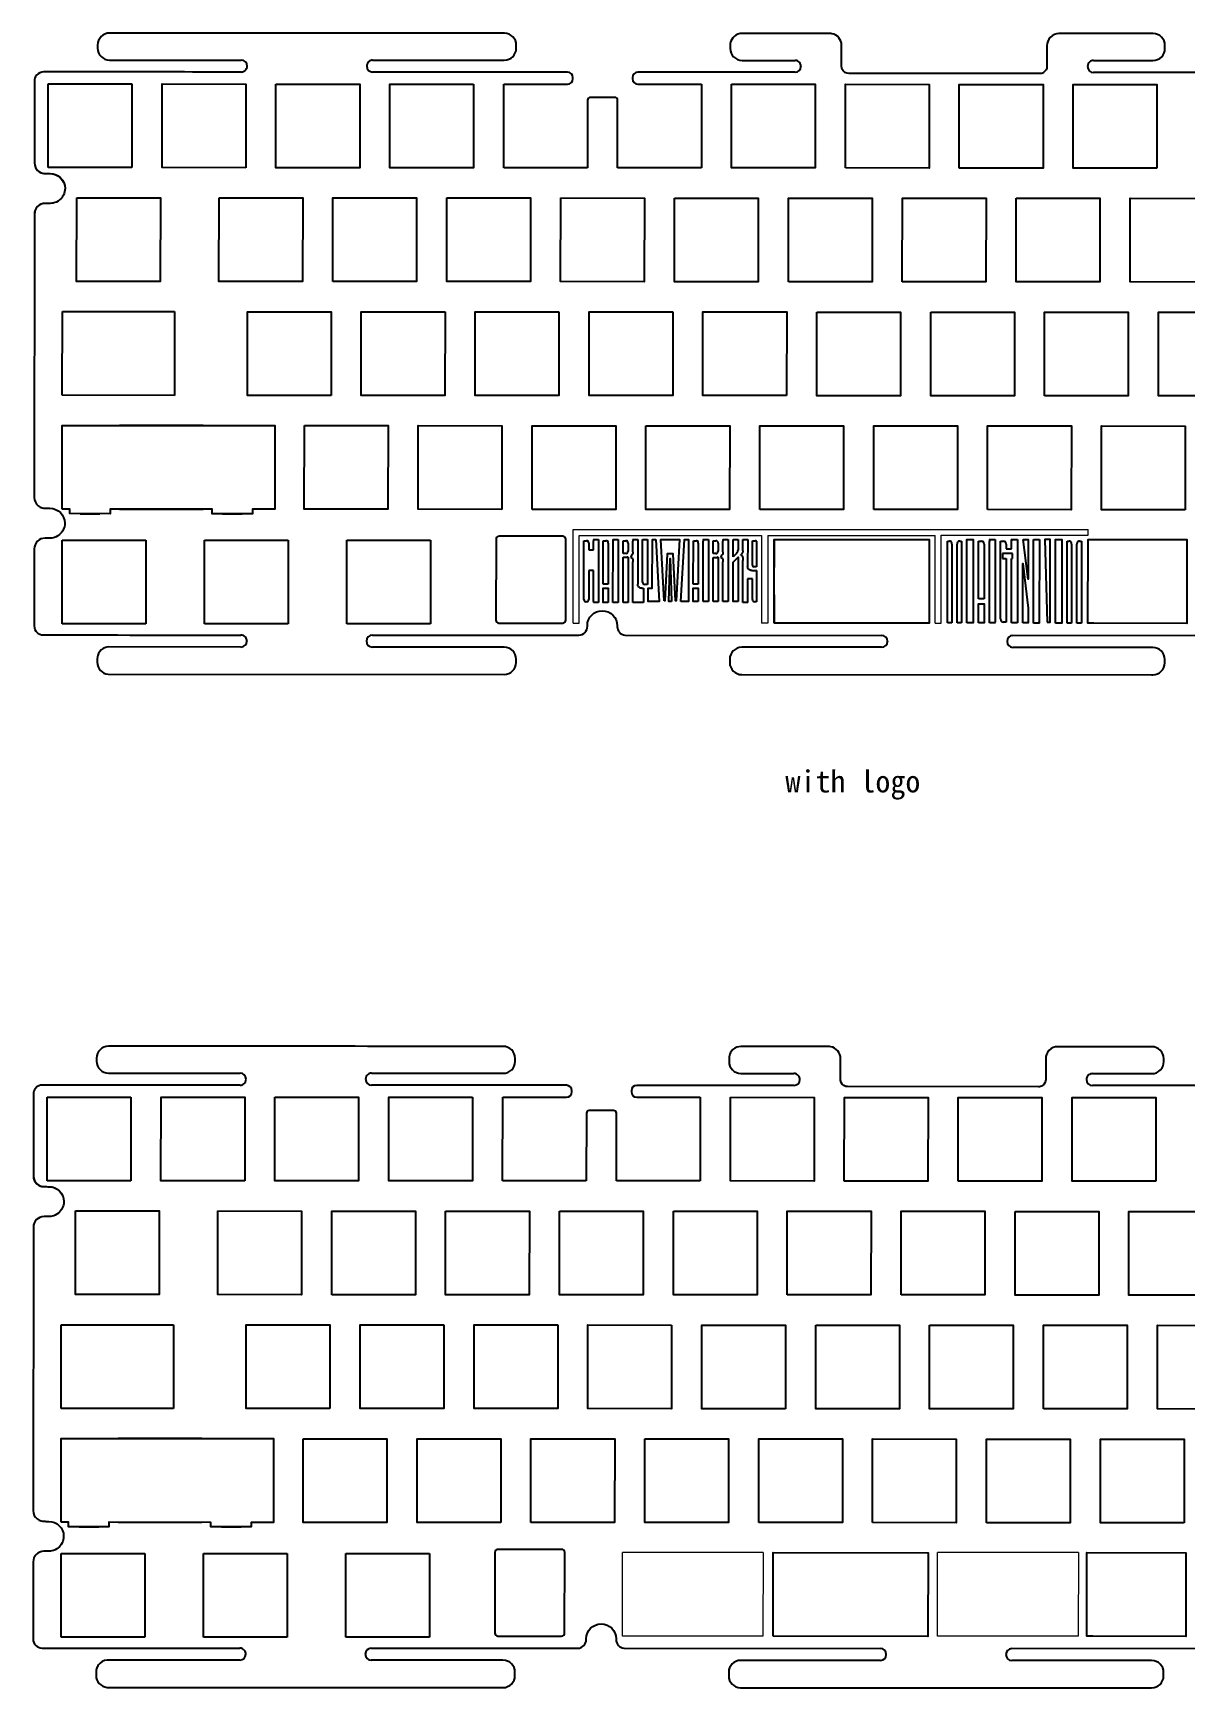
# Model space of a CAD drawing. Header units: millimetres. Extents: x 629 to 934, y -303 to 163.
# Drawn here: x 628.7 to 821.6, y -113.5 to 163.4 of the extents above; entities that cross this region are included whole.
import ezdxf

# ---------------------------------------------------------------- set-up
doc = ezdxf.new("R2010")
doc.units = ezdxf.units.MM
doc.header["$MEASUREMENT"] = 0
doc.layers.get('0').update_dxf_attribs({"lineweight": 0})

msp = doc.modelspace()

# ---------------------------------------------------------------- linework, layer by layer
at = {"color": 2, "lineweight": 25, "true_color": 0xf1eb1f}
for p, q in [((641.52, 158.91), (663.54, 158.9)), ((684.54, 157.88), (684.54, 157.9)), ((757.17, 157.86), (757.17, 157.84)), ((805.11, 157.82), (805.11, 157.84)), ((628.96, 155.42), (628.96, 141.72)), ((718.13, 156.87), (685.53, 156.89)), ((719.03, 155.77), (719.03, 155.97)), ((728.99, 155.97), (728.99, 155.77)), ((750.56, 156.86), (729.89, 156.87)), ((751.16, 156.86), (750.56, 156.86)), ((756.18, 156.86), (751.16, 156.86)), ((797.11, 156.63), (765.17, 156.65)), ((828.33, 156.82), (806.1, 156.83)), ((631.26, 154.91), (645.26, 154.91)), ((631.26, 140.91), (631.26, 154.91)), ((645.26, 154.91), (645.26, 140.91)), ((707.46, 140.88), (707.46, 154.88)), ((707.46, 154.88), (718.13, 154.87)), ((726.01, 152.65), (721.96, 152.65)), ((729.89, 154.87), (740.51, 154.86)), ((740.51, 154.86), (740.51, 140.86)), ((721.46, 152.2), (721.46, 140.87)), ((726.51, 140.87), (726.51, 152.2)), ((645.26, 140.91), (631.26, 140.91)), ((721.46, 140.87), (707.46, 140.88)), ((740.51, 140.86), (726.51, 140.87)), ((628.95, 133.12), (628.93, 85.72)), ((633.62, 102.82), (633.63, 116.82)), ((652.38, 116.81), (652.37, 102.81)), ((652.37, 102.81), (633.62, 102.82)), ((657.16, 97.76), (643.16, 97.76)), ((643.16, 83.76), (657.16, 83.76)), ((636.61, 83.01), (639.91, 83.01)), ((660.41, 83.01), (663.71, 83.01)), ((633.6, 78.57), (647.6, 78.57)), ((633.6, 64.57), (633.6, 78.57)), ((647.6, 78.57), (647.6, 64.57)), ((657.41, 78.57), (671.41, 78.57)), ((657.41, 64.57), (657.41, 78.57)), ((671.41, 78.57), (671.41, 64.57)), ((681.22, 78.57), (695.22, 78.57)), ((681.22, 64.57), (681.22, 78.57)), ((695.22, 78.57), (695.22, 64.57)), ((720.85, 68.66), (720.86, 78.49)), ((720.86, 78.49), (721.31, 78.49)), ((721.69, 78.11), (721.69, 76.95)), ((722.44, 78.71), (723.3, 78.71)), ((722.49, 76.95), (722.49, 78.49)), ((723.3, 78.71), (723.29, 68.17)), ((724.1, 71.21), (724.1, 78.49)), ((724.1, 78.49), (724.55, 78.49)), ((724.94, 78.1), (724.93, 71.21)), ((725.69, 78.7), (726.62, 78.7)), ((725.73, 68.17), (725.74, 78.42)), ((726.62, 78.7), (726.62, 68.17)), ((727.42, 76.35), (727.42, 78.49)), ((727.42, 78.49), (727.87, 78.49)), ((728.26, 78.1), (728.26, 76.74)), ((729.02, 78.7), (729.87, 78.7)), ((729.06, 76.62), (729.06, 78.42)), ((729.87, 78.7), (729.86, 71.23)), ((730.67, 78.7), (731.5, 78.7)), ((730.67, 71.55), (730.67, 78.7)), ((731.5, 78.7), (731.5, 71.16)), ((739.16, 71.21), (739.17, 78.48)), ((739.17, 78.48), (739.62, 78.48)), ((740, 78.1), (740, 71.21)), ((740.76, 78.7), (741.69, 78.7)), ((740.8, 68.34), (740.8, 78.42)), ((741.69, 78.7), (741.68, 68.34)), ((742.49, 76.34), (742.49, 78.48)), ((742.49, 78.48), (742.94, 78.48)), ((743.33, 78.09), (743.32, 76.73)), ((744.08, 78.69), (745.01, 78.69)), ((744.13, 76.62), (744.13, 78.42)), ((745.01, 78.69), (745.01, 68.34)), ((745.81, 75.81), (745.82, 78.69)), ((745.82, 78.69), (746.65, 78.69)), ((746.65, 78.69), (746.65, 76.92)), ((747.45, 76.82), (747.45, 78.69)), ((747.45, 78.69), (748.26, 78.69)), ((748.26, 78.69), (748.25, 74.21)), ((749.06, 74.37), (749.06, 78.48)), ((749.06, 78.48), (749.51, 78.48)), ((749.71, 78.43), (749.71, 74.14)), ((752.7, 78.71), (752.7, 74.01)), ((781.66, 64.72), (781.67, 78.42)), ((781.67, 78.42), (781.99, 78.42)), ((782.42, 77.91), (782.41, 64.72)), ((783.3, 64.72), (783.3, 77.91)), ((783.73, 78.42), (784.05, 78.42)), ((784.05, 78.42), (784.04, 64.72)), ((786.88, 68.78), (786.89, 78.42)), ((786.89, 78.42), (787.38, 78.42)), ((787.81, 77.91), (787.8, 68.78)), ((788.65, 78.67), (789.67, 78.67)), ((788.69, 64.72), (788.69, 78.33)), ((789.67, 78.67), (789.66, 64.88)), ((790.55, 65.39), (790.56, 78.42)), ((790.56, 78.42), (791.05, 78.42)), ((791.48, 77.91), (791.48, 77.12)), ((792.32, 78.67), (793.38, 78.67)), ((792.37, 77.12), (792.37, 78.42)), ((793.38, 78.67), (793.37, 64.72)), ((796.07, 64.71), (796.07, 78.67)), ((796.07, 78.67), (797.05, 78.67)), ((797.05, 78.67), (797.04, 64.96)), ((801.69, 64.71), (801.7, 78.41)), ((801.7, 78.41), (802.02, 78.41)), ((802.44, 77.9), (802.43, 64.71)), ((803.32, 64.71), (803.33, 77.9)), ((803.75, 78.41), (804.07, 78.41)), ((804.07, 78.41), (804.07, 64.71)), ((628.92, 77.12), (628.92, 64.22)), ((721.69, 76.95), (722.49, 76.95)), ((727.87, 76.35), (727.42, 76.35)), ((727.42, 68.17), (727.42, 75.71)), ((727.42, 75.71), (728.1, 75.71)), ((728.26, 75.73), (728.25, 68.17)), ((729.06, 68.17), (729.06, 74.94)), ((742.94, 76.34), (742.49, 76.34)), ((742.49, 68.34), (742.49, 75.7)), ((742.49, 75.7), (743.16, 75.7)), ((743.32, 75.72), (743.32, 68.34)), ((744.12, 68.34), (744.13, 74.93)), ((746.42, 76.41), (745.81, 75.81)), ((747.13, 76.1), (747.2, 76.18)), ((747.13, 76.07), (747.13, 76.1)), ((747.45, 68.16), (747.45, 75.15)), ((792.54, 76.37), (790.88, 76.37)), ((790.88, 76.37), (790.88, 75.52)), ((790.88, 75.52), (791.48, 75.52)), ((791.48, 75.52), (791.47, 64.88)), ((791.48, 77.12), (792.37, 77.12)), ((792.36, 64.72), (792.37, 75.52)), ((792.37, 75.52), (792.54, 75.52)), ((792.54, 75.52), (792.54, 76.37)), ((722.49, 73.51), (721.69, 73.51)), ((721.69, 73.51), (721.69, 68.66)), ((722.49, 68.34), (722.49, 73.51)), ((749.06, 72.1), (748.25, 72.1)), ((748.25, 72.1), (748.25, 68.26)), ((748.96, 73.5), (749.67, 73.5)), ((749.05, 68.65), (749.06, 72.1)), ((749.71, 74.14), (749.28, 74.14)), ((749.71, 73.49), (749.71, 68.26)), ((724.93, 71.21), (724.1, 71.21)), ((730.57, 70.52), (730.81, 70.52)), ((730.81, 70.52), (730.81, 68.17)), ((731.5, 71.16), (731.05, 71.16)), ((740, 71.21), (739.16, 71.21)), ((752.7, 69.41), (752.7, 64.71)), ((721.3, 68.28), (721.24, 68.28)), ((723.29, 68.17), (722.47, 68.17)), ((726.62, 68.17), (725.73, 68.17)), ((727.99, 68.17), (727.42, 68.17)), ((728.25, 68.17), (727.99, 68.17)), ((730.81, 68.17), (729.06, 68.17)), ((741.68, 68.34), (740.8, 68.34)), ((743.32, 68.34), (742.49, 68.34)), ((745.01, 68.34), (744.12, 68.34)), ((748.27, 68.16), (747.45, 68.16)), ((749.71, 68.26), (749.44, 68.26)), ((787.8, 68.78), (786.88, 68.78)), ((647.6, 64.57), (633.6, 64.57)), ((671.41, 64.57), (657.41, 64.57)), ((695.22, 64.57), (681.22, 64.57)), ((782.41, 64.72), (781.66, 64.72)), ((784.04, 64.72), (783.3, 64.72)), ((789.69, 64.72), (788.69, 64.72)), ((791.47, 64.88), (790.98, 64.88)), ((793.37, 64.72), (792.36, 64.72)), ((797.06, 64.71), (796.07, 64.71)), ((802.43, 64.71), (801.69, 64.71)), ((804.07, 64.71), (803.32, 64.71)), ((664.49, 61.71), (664.49, 61.69)), ((684.49, 61.68), (684.49, 61.7)), ((685.48, 62.69), (720.04, 62.67)), ((727.73, 62.67), (770.65, 62.65)), ((771.64, 61.66), (771.64, 61.64)), ((791.64, 61.63), (791.64, 61.64)), ((792.63, 62.63), (838.1, 62.71)), ((663.5, 60.7), (641.29, 60.71)), ((707.52, 60.68), (685.48, 60.69)), ((770.65, 60.65), (747.26, 60.65)), ((815.79, 60.63), (792.63, 60.64)), ((641.29, 56.15), (707.52, 56.11)), ((747.26, 56.09), (815.78, 56.05)), ((641.34, -10.59), (663.35, -10.6)), ((684.35, -11.62), (684.35, -11.6)), ((717.95, -12.63), (685.34, -12.61)), ((718.85, -13.73), (718.85, -13.53)), ((728.8, -13.54), (728.8, -13.73)), ((750.38, -12.65), (729.7, -12.64)), ((750.98, -12.65), (750.38, -12.65)), ((755.99, -12.65), (750.98, -12.65)), ((756.98, -11.64), (756.98, -11.66)), ((796.92, -12.87), (764.98, -12.85)), ((804.92, -11.68), (804.92, -11.66)), ((828.15, -12.69), (805.91, -12.67)), ((628.78, -14.08), (628.77, -27.78)), ((631.07, -14.59), (645.07, -14.59)), ((631.07, -28.59), (631.07, -14.59)), ((645.07, -14.59), (645.07, -28.59)), ((707.27, -28.62), (707.28, -14.62)), ((707.28, -14.62), (717.95, -14.63)), ((729.7, -14.64), (740.33, -14.64)), ((740.33, -14.64), (740.32, -28.64)), ((721.28, -17.3), (721.27, -28.63)), ((725.83, -16.85), (721.77, -16.85)), ((726.32, -28.63), (726.33, -17.3)), ((645.07, -28.59), (631.07, -28.59)), ((721.27, -28.63), (707.27, -28.62)), ((740.32, -28.64), (726.32, -28.63)), ((628.77, -36.38), (628.74, -83.78)), ((633.43, -66.69), (633.44, -52.69)), ((652.19, -52.7), (652.19, -66.7)), ((652.19, -66.7), (633.43, -66.69)), ((656.98, -71.74), (642.98, -71.74)), ((642.98, -85.74), (656.98, -85.74)), ((636.43, -86.49), (639.73, -86.49)), ((660.23, -86.49), (663.53, -86.49)), ((633.41, -90.94), (647.41, -90.94)), ((633.41, -104.94), (633.41, -90.94)), ((647.41, -90.94), (647.41, -104.94)), ((657.22, -90.94), (671.23, -90.94)), ((657.22, -104.94), (657.22, -90.94)), ((671.23, -90.94), (671.23, -104.94)), ((681.04, -90.94), (695.04, -90.94)), ((681.04, -104.94), (681.04, -90.94)), ((695.04, -90.94), (695.04, -104.94)), ((628.74, -92.38), (628.73, -105.29)), ((647.41, -104.94), (633.41, -104.94)), ((671.23, -104.94), (657.22, -104.94)), ((695.04, -104.94), (681.04, -104.94)), ((664.3, -107.79), (664.3, -107.81)), ((684.3, -107.82), (684.3, -107.8)), ((685.3, -106.81), (719.86, -106.83)), ((727.54, -106.83), (770.46, -106.86)), ((771.45, -107.85), (771.45, -107.86)), ((791.45, -107.88), (791.45, -107.87)), ((792.44, -106.88), (837.91, -106.8)), ((663.31, -108.8), (641.11, -108.8)), ((707.33, -108.83), (685.29, -108.81)), ((770.46, -108.85), (747.08, -108.85)), ((815.6, -108.88), (792.44, -108.87)), ((641.1, -113.36), (707.33, -113.4)), ((747.07, -113.42), (815.6, -113.45))]:
    msp.add_line(p, q, dxfattribs=at)
at = {"color": 2, "true_color": 0xf1eb1f}
for p, q in [((751.62, 80.37), (805.19, 80.37)), ((751.62, 79.38), (779.63, 79.38)), ((779.63, 64.71), (779.63, 79.38)), ((719.08, 64.67), (720.07, 64.67)), ((751.62, 64.67), (750.59, 64.67)), ((779.63, 64.71), (780.63, 64.71)), ((750.87, -90.81), (727.3, -90.81)), ((803.6, -90.81), (780.03, -90.81)), ((750.79, -104.81), (727.3, -104.81)), ((803.52, -104.81), (780.03, -104.81))]:
    msp.add_line(p, q, dxfattribs=at)
at = {"color": 2, "lineweight": 25, "true_color": 0xf1eb1f}
for points in [[(664.31, 140.9), (650.31, 140.91), (650.31, 154.91), (664.31, 154.9)], [(669.36, 154.9), (683.36, 154.89), (683.36, 140.89), (669.36, 140.9)], [(702.41, 154.88), (702.41, 140.88), (688.41, 140.89), (688.41, 154.89)], [(745.56, 154.86), (759.56, 154.85), (759.56, 140.85), (745.56, 140.86)], [(764.61, 140.85), (764.61, 154.85), (778.61, 154.84), (778.61, 140.84)], [(783.66, 140.84), (783.66, 154.84), (797.66, 154.83), (797.66, 140.83)], [(816.71, 140.83), (802.71, 140.83), (802.71, 154.83), (816.71, 154.83)], [(636.02, 135.87), (650.02, 135.86), (650.01, 121.86), (636.01, 121.87)], [(659.83, 135.85), (673.83, 135.85), (673.82, 121.85), (659.82, 121.85)], [(678.87, 121.84), (678.88, 135.84), (692.88, 135.84), (692.87, 121.84)], [(697.93, 135.83), (711.93, 135.83), (711.92, 121.83), (697.92, 121.83)], [(716.98, 135.83), (730.98, 135.82), (730.97, 121.82), (716.97, 121.83)], [(736.03, 135.82), (750.03, 135.81), (750.02, 121.81), (736.02, 121.82)], [(755.07, 121.81), (755.08, 135.81), (769.08, 135.8), (769.07, 121.8)], [(774.12, 121.8), (774.13, 135.8), (788.13, 135.79), (788.12, 121.79)], [(793.18, 135.79), (807.18, 135.78), (807.17, 121.78), (793.17, 121.79)], [(826.23, 135.77), (826.22, 121.77), (812.22, 121.78), (812.23, 135.78)], [(678.57, 102.79), (664.57, 102.8), (664.58, 116.8), (678.58, 116.79)], [(697.63, 116.78), (697.62, 102.78), (683.62, 102.79), (683.63, 116.79)], [(716.68, 116.78), (716.67, 102.78), (702.67, 102.78), (702.68, 116.78)], [(735.73, 116.77), (735.72, 102.77), (721.72, 102.77), (721.73, 116.77)], [(754.77, 102.76), (740.77, 102.76), (740.78, 116.76), (754.78, 116.76)], [(759.83, 116.75), (773.83, 116.75), (773.82, 102.75), (759.82, 102.75)], [(778.88, 116.74), (792.88, 116.74), (792.87, 102.74), (778.87, 102.74)], [(797.92, 102.73), (797.93, 116.73), (811.93, 116.73), (811.92, 102.73)], [(830.98, 116.72), (830.97, 102.72), (816.97, 102.72), (816.98, 116.72)], [(633.61, 83.77), (633.62, 97.78), (653.04, 97.76), (669.16, 97.76), (669.16, 83.75), (665.89, 83.75), (665.89, 83.75), (665.41, 83.75), (665.41, 83), (658.66, 83), (658.66, 83.75), (641.61, 83.76), (641.61, 83.01), (634.86, 83.02), (634.86, 83.77)], [(674.1, 97.75), (688.1, 97.74), (688.09, 83.74), (674.09, 83.75)], [(707.14, 83.73), (693.14, 83.74), (693.15, 97.74), (707.15, 97.73)], [(712.19, 83.73), (712.2, 97.73), (726.2, 97.72), (726.19, 83.72)], [(731.25, 97.72), (745.25, 97.71), (745.24, 83.71), (731.24, 83.72)], [(750.29, 83.71), (750.3, 97.71), (764.3, 97.7), (764.29, 83.7)], [(769.34, 83.7), (769.35, 97.7), (783.35, 97.69), (783.34, 83.69)], [(788.39, 83.69), (788.4, 97.69), (802.4, 97.68), (802.39, 83.68)], [(821.44, 83.67), (807.44, 83.68), (807.45, 97.68), (821.45, 97.67)], [(732.89, 78.7), (733.48, 68.34), (731.61, 68.34), (731.61, 70.52), (732.3, 70.52), (732.31, 78.7)], [(734.3, 68.45), (733.73, 78.7), (736.86, 78.7), (736.28, 68.45), (736.2, 68.45), (735.82, 76.27), (734.78, 76.27), (734.38, 68.45)], [(737.1, 68.34), (737.7, 78.7), (738.36, 78.7), (738.36, 68.34)], [(752.7, 64.69), (752.71, 78.69), (778.62, 78.68), (778.61, 64.68)], [(784.93, 64.72), (784.93, 78.67), (786, 78.67), (785.99, 64.72)], [(794.34, 78.67), (795.19, 78.67), (795.18, 72.03)], [(798.35, 64.88), (798.85, 64.87), (798.86, 78.67), (797.94, 78.67)], [(799.74, 64.71), (799.75, 78.67), (800.81, 78.67), (800.8, 64.71)], [(805.17, 64.68), (805.19, 78.68), (821.73, 78.68), (821.73, 64.66), (806.18, 64.68), (805.18, 64.68), (805.18, 64.68)], [(735.51, 68.34), (735.09, 68.34), (735.31, 75.53)], [(746.65, 68.34), (745.81, 68.34), (745.81, 74.9), (746.65, 75.72)], [(794.26, 64.72), (794.26, 74.67), (795.18, 67.22), (795.18, 64.72)], [(724.93, 68.17), (724.09, 68.17), (724.1, 70.57), (724.93, 70.57)], [(740, 68.34), (739.16, 68.34), (739.16, 70.56), (740, 70.56)], [(786.88, 64.72), (786.88, 67.92), (787.8, 67.92), (787.8, 64.72)], [(664.12, -28.6), (650.12, -28.6), (650.13, -14.6), (664.13, -14.6)], [(669.18, -14.6), (683.18, -14.61), (683.17, -28.61), (669.17, -28.6)], [(702.23, -14.62), (702.22, -28.62), (688.22, -28.61), (688.23, -14.61)], [(745.38, -14.64), (759.38, -14.65), (759.37, -28.65), (745.37, -28.64)], [(764.42, -28.65), (764.43, -14.65), (778.43, -14.66), (778.42, -28.66)], [(783.47, -28.66), (783.48, -14.66), (797.48, -14.67), (797.47, -28.67)], [(816.52, -28.68), (802.52, -28.67), (802.53, -14.67), (816.53, -14.68)], [(635.83, -33.64), (649.83, -33.64), (649.82, -47.64), (635.82, -47.64)], [(659.64, -33.65), (673.64, -33.66), (673.63, -47.66), (659.63, -47.65)], [(678.68, -47.66), (678.69, -33.66), (692.69, -33.67), (692.68, -47.67)], [(697.74, -33.67), (711.74, -33.68), (711.73, -47.68), (697.73, -47.67)], [(716.79, -33.68), (730.79, -33.69), (730.78, -47.69), (716.78, -47.68)], [(735.84, -33.69), (749.84, -33.7), (749.83, -47.7), (735.83, -47.69)], [(754.88, -47.7), (754.89, -33.7), (768.89, -33.7), (768.88, -47.7)], [(773.93, -47.71), (773.94, -33.71), (787.94, -33.71), (787.93, -47.71)], [(792.99, -33.72), (806.99, -33.72), (806.98, -47.72), (792.98, -47.72)], [(826.04, -33.73), (826.03, -47.73), (812.03, -47.73), (812.04, -33.73)], [(678.39, -66.71), (664.39, -66.7), (664.39, -52.7), (678.39, -52.71)], [(697.44, -52.72), (697.44, -66.72), (683.44, -66.71), (683.44, -52.71)], [(716.49, -52.73), (716.49, -66.73), (702.49, -66.72), (702.49, -52.72)], [(735.54, -52.74), (735.54, -66.74), (721.54, -66.73), (721.54, -52.73)], [(754.59, -66.75), (740.59, -66.74), (740.59, -52.74), (754.59, -52.75)], [(759.64, -52.75), (773.64, -52.76), (773.64, -66.76), (759.64, -66.75)], [(778.69, -52.76), (792.69, -52.77), (792.69, -66.77), (778.69, -66.76)], [(797.74, -66.77), (797.74, -52.77), (811.74, -52.78), (811.74, -66.78)], [(830.79, -52.79), (830.79, -66.79), (816.79, -66.78), (816.79, -52.78)], [(633.42, -85.74), (633.43, -71.72), (652.85, -71.74), (668.97, -71.74), (668.97, -85.75), (665.71, -85.75), (665.71, -85.75), (665.22, -85.75), (665.22, -86.5), (658.47, -86.5), (658.47, -85.75), (641.42, -85.74), (641.42, -86.49), (634.67, -86.49), (634.67, -85.74)], [(673.91, -71.76), (687.91, -71.76), (687.9, -85.76), (673.9, -85.76)], [(706.95, -85.77), (692.95, -85.77), (692.96, -71.77), (706.96, -71.77)], [(712, -85.78), (712.01, -71.78), (726.01, -71.78), (726, -85.78)], [(731.06, -71.79), (745.06, -71.79), (745.05, -85.79), (731.05, -85.79)], [(750.1, -85.8), (750.11, -71.8), (764.11, -71.8), (764.1, -85.8)], [(769.15, -85.8), (769.16, -71.8), (783.16, -71.81), (783.15, -85.81)], [(788.2, -85.81), (788.21, -71.81), (802.21, -71.82), (802.2, -85.82)], [(821.25, -85.83), (807.25, -85.82), (807.26, -71.82), (821.26, -71.83)], [(752.52, -104.81), (752.52, -90.81), (778.43, -90.83), (778.42, -104.83)], [(804.98, -104.82), (805, -90.82), (821.55, -90.83), (821.54, -104.85), (806, -104.82), (805, -104.82), (805, -104.82)]]:
    msp.add_lwpolyline(points, close=True, dxfattribs=at)
at = {"color": 2, "true_color": 0xf1eb1f}
for points in [[(719.08, 64.67), (719.08, 80.37), (751.62, 80.37)], [(780.63, 64.71), (780.63, 79.42), (805.19, 79.42), (805.19, 80.37)], [(720.07, 64.67), (720.07, 79.38), (750.59, 79.38), (750.59, 64.67)], [(751.62, 79.38), (751.62, 64.67)], [(727.3, -104.81), (727.3, -90.81)], [(750.87, -90.81), (750.79, -104.81)], [(780.03, -104.81), (780.03, -90.81)], [(803.6, -90.81), (803.52, -104.81)]]:
    msp.add_lwpolyline(points, dxfattribs=at)
at = {"color": 2, "lineweight": 25, "true_color": 0xf1eb1f}
for points, knots in [([(685.53, 158.89), (692.87, 158.89), (700.21, 158.88), (707.55, 158.88), (708.66, 158.88), (709.55, 159.77), (709.55, 160.88), (709.55, 161.05), (709.55, 161.21), (709.55, 161.38), (709.56, 162.49), (708.66, 163.38), (707.56, 163.38), (685.55, 163.39), (663.54, 163.41), (641.53, 163.42), (640.42, 163.42), (639.53, 162.52), (639.53, 161.42), (639.53, 161.25), (639.53, 161.08), (639.53, 160.91), (639.52, 159.81), (640.42, 158.91), (641.52, 158.91)], [0, 0, 0, 0, 1, 1, 1, 2, 2, 2, 3, 3, 3, 4, 4, 4, 5, 5, 5, 6, 6, 6, 7, 7, 7, 8, 8, 8, 8]), ([(765.17, 156.65), (764.71, 156.65), (764.29, 156.89), (764.08, 157.35), (764.01, 157.49), (763.97, 157.66), (763.97, 157.85), (763.97, 158.23), (763.97, 158.65), (763.97, 158.96), (763.97, 159.63), (763.97, 160.02), (763.97, 160.45), (763.97, 160.71), (763.97, 160.99), (763.97, 161.36), (763.97, 162.3), (763.26, 163.16), (762.33, 163.32), (762.21, 163.35), (762.09, 163.36), (761.97, 163.36), (759.13, 163.36), (756.29, 163.36), (753.82, 163.36), (752.37, 163.36), (751.04, 163.36), (749.92, 163.36), (749.42, 163.36), (749, 163.36), (748.41, 163.36), (748.08, 163.36), (747.72, 163.36), (747.33, 163.36), (746.9, 163.36), (746.36, 163.18), (745.99, 162.85), (745.65, 162.54), (745.46, 162.13), (745.39, 161.88), (745.36, 161.74), (745.33, 161.59), (745.33, 161.36), (745.33, 161.23), (745.33, 161), (745.33, 160.86), (745.33, 159.76), (746.22, 158.86), (747.33, 158.86), (750.28, 158.86), (753.23, 158.86), (756.18, 158.86)], [0, 0, 0, 0, 1, 1, 1, 2, 2, 2, 3, 3, 3, 4, 4, 4, 5, 5, 5, 6, 6, 6, 7, 7, 7, 8, 8, 8, 9, 9, 9, 10, 10, 10, 11, 11, 11, 12, 12, 12, 13, 13, 13, 14, 14, 14, 15, 15, 15, 16, 16, 16, 17, 17, 17, 17]), ([(818.05, 160.82), (818.05, 160.99), (818.05, 161.16), (818.05, 161.33), (818.06, 162.43), (817.16, 163.33), (816.06, 163.33), (812.99, 163.33), (809.93, 163.33), (807.28, 163.33), (805.79, 163.33), (804.43, 163.33), (803.27, 163.34), (802.68, 163.34), (802.2, 163.34), (801.52, 163.34), (801.15, 163.34), (800.75, 163.34), (800.31, 163.34), (799.85, 163.34), (799.25, 163.13), (798.84, 162.69), (798.49, 162.31), (798.31, 161.78), (798.31, 161.34), (798.31, 160.88), (798.31, 160.45), (798.31, 160.03), (798.31, 159.45), (798.31, 158.91), (798.31, 158.41), (798.31, 158.22), (798.31, 158.04), (798.31, 157.83), (798.31, 157.49), (798.11, 157.05), (797.75, 156.82), (797.55, 156.7), (797.32, 156.63), (797.11, 156.63)], [0, 0, 0, 0, 1, 1, 1, 2, 2, 2, 3, 3, 3, 4, 4, 4, 5, 5, 5, 6, 6, 6, 7, 7, 7, 8, 8, 8, 9, 9, 9, 10, 10, 10, 11, 11, 11, 12, 12, 12, 13, 13, 13, 13]), ([(806.1, 158.83), (808.02, 158.83), (809.94, 158.83), (811.62, 158.83), (812.69, 158.83), (813.67, 158.83), (814.49, 158.83), (814.84, 158.83), (815.16, 158.83), (815.58, 158.83), (815.73, 158.83), (815.89, 158.83), (816.05, 158.83), (816.51, 158.83), (817.11, 159.03), (817.52, 159.46), (817.88, 159.84), (818.05, 160.38), (818.05, 160.82)], [0, 0, 0, 0, 1, 1, 1, 2, 2, 2, 3, 3, 3, 4, 4, 4, 5, 5, 5, 6, 6, 6, 6]), ([(663.54, 156.9), (663.76, 156.9), (663.99, 156.98), (664.16, 157.12), (664.39, 157.31), (664.54, 157.6), (664.54, 157.9)], [0, 0, 0, 0, 1, 1, 1, 2, 2, 2, 2]), ([(685.53, 158.89), (685.31, 158.89), (685.08, 158.81), (684.91, 158.68), (684.68, 158.49), (684.54, 158.2), (684.54, 157.9)], [0, 0, 0, 0, 1, 1, 1, 2, 2, 2, 2]), ([(757.17, 157.86), (757.17, 158.09), (757.09, 158.31), (756.95, 158.48), (756.77, 158.71), (756.48, 158.86), (756.18, 158.86)], [0, 0, 0, 0, 1, 1, 1, 2, 2, 2, 2]), ([(806.1, 158.83), (805.88, 158.83), (805.65, 158.75), (805.48, 158.61), (805.25, 158.43), (805.11, 158.14), (805.11, 157.84)], [0, 0, 0, 0, 1, 1, 1, 2, 2, 2, 2]), ([(663.54, 156.9), (656.22, 156.91), (648.9, 156.91), (642.88, 156.91), (642.21, 156.91), (641.57, 156.91), (640.85, 156.91), (640.76, 156.91), (640.67, 156.91), (640.57, 156.91), (640.45, 156.91), (640.42, 156.91), (640.35, 156.91), (638.71, 156.91), (636.65, 156.92), (634.85, 156.92), (633.77, 156.92), (632.78, 156.92), (632.04, 156.92), (631.73, 156.92), (631.47, 156.92), (631.12, 156.92), (630.92, 156.92), (630.7, 156.92), (630.46, 156.92), (630.09, 156.92), (629.6, 156.73), (629.3, 156.36), (629.07, 156.08), (628.96, 155.72), (628.96, 155.42)], [0, 0, 0, 0, 1, 1, 1, 2, 2, 2, 3, 3, 3, 4, 4, 4, 5, 5, 5, 6, 6, 6, 7, 7, 7, 8, 8, 8, 9, 9, 9, 10, 10, 10, 10]), ([(728.99, 155.77), (728.99, 155.27), (729.39, 154.87), (729.89, 154.87), (729.89, 154.87), (729.89, 154.87), (729.89, 154.87)], [0, 0, 0, 0, 1, 1, 1, 2, 2, 2, 2]), ([(628.96, 141.72), (628.96, 140.73), (629.76, 139.92), (630.76, 139.92), (631.02, 139.92), (631.29, 139.92), (631.56, 139.92), (632.56, 139.92), (633.44, 139.33), (633.83, 138.45)], [0, 0, 0, 0, 1, 1, 1, 2, 2, 2, 3, 3, 3, 3]), ([(628.97, 141.72), (628.97, 141.14), (629.26, 140.63), (629.62, 140.33), (629.84, 140.15), (630.07, 140.04), (630.29, 139.98), (630.43, 139.95), (630.56, 139.92), (630.77, 139.92), (630.98, 139.92), (631.34, 139.92), (631.57, 139.92), (632.95, 139.92), (634.07, 138.8), (634.07, 137.42), (634.07, 136.61), (633.66, 135.91), (633.17, 135.5), (632.82, 135.21), (632.43, 135.05), (632.11, 134.98), (631.98, 134.95), (631.8, 134.92), (631.57, 134.92), (631.36, 134.92), (630.99, 134.92), (630.76, 134.92), (629.77, 134.92), (628.96, 134.11), (628.96, 133.12)], [0, 0, 0, 0, 1, 1, 1, 2, 2, 2, 3, 3, 3, 4, 4, 4, 5, 5, 5, 6, 6, 6, 7, 7, 7, 8, 8, 8, 9, 9, 9, 10, 10, 10, 10]), ([(633.63, 116.82), (635.53, 116.82), (637.43, 116.81), (639.34, 116.81), (639.35, 116.81), (639.35, 116.81), (639.36, 116.81), (639.37, 116.81), (639.38, 116.81), (639.39, 116.81), (643.39, 116.81), (647.39, 116.81), (651.39, 116.81), (651.72, 116.81), (652.05, 116.81), (652.38, 116.81)], [0, 0, 0, 0, 1, 1, 1, 2, 2, 2, 3, 3, 3, 4, 4, 4, 5, 5, 5, 5]), ([(628.93, 85.72), (628.93, 85.14), (629.22, 84.63), (629.58, 84.33), (629.8, 84.15), (630.03, 84.04), (630.25, 83.98), (630.39, 83.95), (630.52, 83.92), (630.73, 83.92), (630.94, 83.92), (631.3, 83.92), (631.53, 83.92), (632.91, 83.92), (634.03, 82.8), (634.03, 81.42), (634.03, 80.61), (633.63, 79.91), (633.13, 79.5), (632.78, 79.21), (632.39, 79.05), (632.07, 78.98), (631.94, 78.95), (631.76, 78.92), (631.53, 78.92), (631.32, 78.92), (630.95, 78.92), (630.73, 78.92), (629.73, 78.92), (628.93, 78.11), (628.92, 77.12)], [0, 0, 0, 0, 1, 1, 1, 2, 2, 2, 3, 3, 3, 4, 4, 4, 5, 5, 5, 6, 6, 6, 7, 7, 7, 8, 8, 8, 9, 9, 9, 10, 10, 10, 10]), ([(706.16, 65.22), (706.16, 65.22), (706.17, 78.73), (706.17, 78.73), (706.17, 79.01), (706.39, 79.23), (706.67, 79.23), (706.67, 79.23), (717.33, 79.23), (717.33, 79.23), (717.33, 79.23), (717.33, 79.23), (717.33, 79.23), (717.61, 79.23), (717.83, 79), (717.83, 78.73), (717.83, 78.73), (717.82, 65.21), (717.82, 65.21), (717.82, 65.21), (717.82, 65.21), (717.82, 65.21), (717.82, 64.93), (717.6, 64.71), (717.32, 64.71), (717.32, 64.71), (706.66, 64.71), (706.66, 64.71), (706.38, 64.72), (706.16, 64.94), (706.16, 65.22)], [0, 0, 0, 0, 1, 1, 1, 2, 2, 2, 3, 3, 3, 4, 4, 4, 5, 5, 5, 6, 6, 6, 7, 7, 7, 8, 8, 8, 9, 9, 9, 10, 10, 10, 10]), ([(721.69, 78.11), (721.67, 78.22), (721.66, 78.33), (721.59, 78.39), (721.53, 78.46), (721.42, 78.48), (721.31, 78.49)], [0, 0, 0, 0, 1, 1, 1, 2, 2, 2, 2]), ([(724.94, 78.1), (724.92, 78.22), (724.9, 78.33), (724.84, 78.39), (724.77, 78.46), (724.66, 78.47), (724.55, 78.49)], [0, 0, 0, 0, 1, 1, 1, 2, 2, 2, 2]), ([(728.26, 78.1), (728.24, 78.21), (728.23, 78.33), (728.16, 78.39), (728.1, 78.46), (727.99, 78.47), (727.87, 78.49)], [0, 0, 0, 0, 1, 1, 1, 2, 2, 2, 2]), ([(740, 78.1), (739.98, 78.21), (739.97, 78.32), (739.9, 78.39), (739.84, 78.45), (739.73, 78.47), (739.62, 78.48)], [0, 0, 0, 0, 1, 1, 1, 2, 2, 2, 2]), ([(743.33, 78.09), (743.31, 78.21), (743.29, 78.32), (743.23, 78.38), (743.17, 78.45), (743.05, 78.46), (742.94, 78.48)], [0, 0, 0, 0, 1, 1, 1, 2, 2, 2, 2]), ([(782.33, 78.31), (782.29, 78.34), (782.24, 78.38), (782.2, 78.39), (782.13, 78.42), (782.06, 78.42), (781.99, 78.42)], [0, 0, 0, 0, 1, 1, 1, 2, 2, 2, 2]), ([(782.42, 77.91), (782.42, 78), (782.42, 78.08), (782.39, 78.16), (782.38, 78.21), (782.35, 78.26), (782.33, 78.31)], [0, 0, 0, 0, 1, 1, 1, 2, 2, 2, 2]), ([(783.39, 78.31), (783.37, 78.26), (783.34, 78.21), (783.32, 78.16), (783.3, 78.08), (783.3, 78), (783.3, 77.91)], [0, 0, 0, 0, 1, 1, 1, 2, 2, 2, 2]), ([(783.73, 78.42), (783.66, 78.42), (783.59, 78.42), (783.52, 78.39), (783.47, 78.38), (783.43, 78.34), (783.39, 78.31)], [0, 0, 0, 0, 1, 1, 1, 2, 2, 2, 2]), ([(787.81, 77.91), (787.79, 78.06), (787.77, 78.2), (787.7, 78.29), (787.63, 78.38), (787.51, 78.4), (787.38, 78.42)], [0, 0, 0, 0, 1, 1, 1, 2, 2, 2, 2]), ([(791.48, 77.91), (791.46, 78.05), (791.44, 78.2), (791.37, 78.29), (791.3, 78.37), (791.18, 78.39), (791.05, 78.42)], [0, 0, 0, 0, 1, 1, 1, 2, 2, 2, 2]), ([(802.35, 78.3), (802.31, 78.33), (802.27, 78.37), (802.22, 78.38), (802.16, 78.41), (802.09, 78.41), (802.02, 78.41)], [0, 0, 0, 0, 1, 1, 1, 2, 2, 2, 2]), ([(802.44, 77.9), (802.44, 77.99), (802.44, 78.07), (802.42, 78.15), (802.4, 78.2), (802.38, 78.25), (802.35, 78.3)], [0, 0, 0, 0, 1, 1, 1, 2, 2, 2, 2]), ([(803.42, 78.3), (803.39, 78.25), (803.37, 78.2), (803.35, 78.15), (803.33, 78.07), (803.33, 77.99), (803.33, 77.9)], [0, 0, 0, 0, 1, 1, 1, 2, 2, 2, 2]), ([(803.75, 78.41), (803.68, 78.41), (803.61, 78.41), (803.55, 78.38), (803.5, 78.37), (803.46, 78.33), (803.42, 78.3)], [0, 0, 0, 0, 1, 1, 1, 2, 2, 2, 2]), ([(727.87, 76.35), (727.99, 76.37), (728.1, 76.38), (728.16, 76.45), (728.23, 76.51), (728.24, 76.62), (728.26, 76.74)], [0, 0, 0, 0, 1, 1, 1, 2, 2, 2, 2]), ([(728.18, 75.72), (728.16, 75.71), (728.15, 75.71), (728.13, 75.71), (728.12, 75.71), (728.11, 75.71), (728.1, 75.71)], [0, 0, 0, 0, 1, 1, 1, 2, 2, 2, 2]), ([(728.26, 75.73), (728.25, 75.72), (728.23, 75.72), (728.22, 75.72), (728.21, 75.72), (728.19, 75.72), (728.18, 75.72)], [0, 0, 0, 0, 1, 1, 1, 2, 2, 2, 2]), ([(728.64, 75.74), (728.69, 75.73), (728.74, 75.72), (728.79, 75.7), (728.85, 75.67), (728.9, 75.62), (728.95, 75.57)], [0, 0, 0, 0, 1, 1, 1, 2, 2, 2, 2]), ([(729.06, 76.62), (729.06, 76.52), (729.05, 76.41), (729.02, 76.31), (728.98, 76.22), (728.93, 76.14), (728.88, 76.05), (728.81, 75.96), (728.75, 75.86), (728.69, 75.76)], [0, 0, 0, 0, 1, 1, 1, 2, 2, 2, 3, 3, 3, 3]), ([(728.95, 75.57), (728.98, 75.49), (729.01, 75.41), (729.03, 75.33), (729.06, 75.2), (729.06, 75.07), (729.06, 74.94)], [0, 0, 0, 0, 1, 1, 1, 2, 2, 2, 2]), ([(742.94, 76.34), (743.05, 76.36), (743.16, 76.38), (743.23, 76.44), (743.29, 76.5), (743.31, 76.62), (743.32, 76.73)], [0, 0, 0, 0, 1, 1, 1, 2, 2, 2, 2]), ([(743.24, 75.71), (743.23, 75.71), (743.21, 75.71), (743.2, 75.7), (743.19, 75.7), (743.18, 75.7), (743.16, 75.7)], [0, 0, 0, 0, 1, 1, 1, 2, 2, 2, 2]), ([(743.32, 75.72), (743.31, 75.72), (743.3, 75.72), (743.29, 75.72), (743.27, 75.71), (743.26, 75.71), (743.24, 75.71)], [0, 0, 0, 0, 1, 1, 1, 2, 2, 2, 2]), ([(743.72, 75.73), (743.76, 75.72), (743.81, 75.71), (743.85, 75.69), (743.91, 75.66), (743.96, 75.61), (744.01, 75.56)], [0, 0, 0, 0, 1, 1, 1, 2, 2, 2, 2]), ([(744.13, 76.62), (744.12, 76.51), (744.11, 76.4), (744.08, 76.31), (744.05, 76.21), (744, 76.13), (743.94, 76.05), (743.88, 75.95), (743.81, 75.85), (743.75, 75.74)], [0, 0, 0, 0, 1, 1, 1, 2, 2, 2, 3, 3, 3, 3]), ([(744.01, 75.56), (744.05, 75.48), (744.08, 75.4), (744.1, 75.32), (744.13, 75.2), (744.13, 75.06), (744.13, 74.93)], [0, 0, 0, 0, 1, 1, 1, 2, 2, 2, 2]), ([(746.42, 76.41), (746.49, 76.48), (746.56, 76.56), (746.59, 76.65), (746.63, 76.73), (746.64, 76.83), (746.65, 76.92)], [0, 0, 0, 0, 1, 1, 1, 2, 2, 2, 2]), ([(747.13, 76.07), (747.19, 76.06), (747.25, 76.05), (747.29, 76.02), (747.33, 76), (747.36, 75.94), (747.39, 75.89)], [0, 0, 0, 0, 1, 1, 1, 2, 2, 2, 2]), ([(747.38, 76.48), (747.35, 76.42), (747.33, 76.37), (747.3, 76.32), (747.27, 76.27), (747.23, 76.23), (747.2, 76.18)], [0, 0, 0, 0, 1, 1, 1, 2, 2, 2, 2]), ([(747.45, 76.82), (747.45, 76.77), (747.45, 76.71), (747.43, 76.65), (747.42, 76.59), (747.4, 76.53), (747.38, 76.48)], [0, 0, 0, 0, 1, 1, 1, 2, 2, 2, 2]), ([(747.39, 75.89), (747.41, 75.8), (747.42, 75.71), (747.44, 75.62), (747.45, 75.47), (747.45, 75.31), (747.45, 75.15)], [0, 0, 0, 0, 1, 1, 1, 2, 2, 2, 2]), ([(748.45, 73.69), (748.39, 73.76), (748.33, 73.84), (748.3, 73.92), (748.27, 74.01), (748.26, 74.11), (748.25, 74.21)], [0, 0, 0, 0, 1, 1, 1, 2, 2, 2, 2]), ([(748.96, 73.5), (748.86, 73.5), (748.76, 73.51), (748.67, 73.55), (748.59, 73.58), (748.52, 73.64), (748.45, 73.69)], [0, 0, 0, 0, 1, 1, 1, 2, 2, 2, 2]), ([(749.06, 74.37), (749.07, 74.3), (749.08, 74.23), (749.11, 74.2), (749.15, 74.16), (749.22, 74.15), (749.28, 74.14)], [0, 0, 0, 0, 1, 1, 1, 2, 2, 2, 2]), ([(730.05, 70.71), (730, 70.79), (729.94, 70.86), (729.91, 70.94), (729.88, 71.03), (729.87, 71.13), (729.86, 71.23)], [0, 0, 0, 0, 1, 1, 1, 2, 2, 2, 2]), ([(730.57, 70.52), (730.47, 70.53), (730.37, 70.53), (730.28, 70.57), (730.2, 70.6), (730.13, 70.66), (730.05, 70.71)], [0, 0, 0, 0, 1, 1, 1, 2, 2, 2, 2]), ([(730.67, 71.55), (730.68, 71.44), (730.7, 71.32), (730.76, 71.26), (730.83, 71.19), (730.94, 71.18), (731.05, 71.16)], [0, 0, 0, 0, 1, 1, 1, 2, 2, 2, 2]), ([(720.04, 62.67), (720.82, 62.72), (721.44, 63.37), (721.44, 64.17), (721.44, 64.17), (721.44, 64.17), (721.44, 64.17), (721.44, 64.2), (721.44, 64.24), (721.44, 64.28), (721.44, 65.66), (722.56, 66.78), (723.94, 66.77), (725.32, 66.77), (726.44, 65.65), (726.44, 64.27), (726.44, 64.23), (726.44, 64.19), (726.44, 64.16), (726.44, 63.4), (727, 62.77), (727.73, 62.67)], [0, 0, 0, 0, 1, 1, 1, 2, 2, 2, 3, 3, 3, 4, 4, 4, 5, 5, 5, 6, 6, 6, 7, 7, 7, 7]), ([(720.85, 68.66), (720.87, 68.55), (720.88, 68.44), (720.95, 68.37), (721.01, 68.31), (721.12, 68.29), (721.24, 68.28)], [0, 0, 0, 0, 1, 1, 1, 2, 2, 2, 2]), ([(721.3, 68.28), (721.41, 68.29), (721.53, 68.31), (721.59, 68.37), (721.65, 68.44), (721.67, 68.55), (721.69, 68.66)], [0, 0, 0, 0, 1, 1, 1, 2, 2, 2, 2]), ([(749.05, 68.65), (749.07, 68.54), (749.09, 68.42), (749.15, 68.36), (749.22, 68.29), (749.33, 68.28), (749.44, 68.26)], [0, 0, 0, 0, 1, 1, 1, 2, 2, 2, 2]), ([(628.92, 64.22), (628.92, 63.39), (629.59, 62.72), (630.42, 62.72), (641.45, 62.71), (652.47, 62.71), (663.5, 62.7)], [0, 0, 0, 0, 1, 1, 1, 2, 2, 2, 2]), ([(790.55, 65.39), (790.57, 65.24), (790.59, 65.09), (790.66, 65.01), (790.73, 64.92), (790.85, 64.9), (790.98, 64.88)], [0, 0, 0, 0, 1, 1, 1, 2, 2, 2, 2]), ([(664.49, 61.71), (664.49, 61.93), (664.41, 62.16), (664.28, 62.33), (664.09, 62.56), (663.8, 62.7), (663.5, 62.7)], [0, 0, 0, 0, 1, 1, 1, 2, 2, 2, 2]), ([(641.29, 60.71), (640.69, 60.66), (640.17, 60.32), (639.88, 59.93), (639.7, 59.71), (639.6, 59.47), (639.54, 59.27), (639.5, 59.12), (639.47, 58.98), (639.46, 58.75), (639.46, 58.74), (639.46, 58.73), (639.46, 58.71), (639.46, 58.56), (639.46, 58.3), (639.46, 58.14), (639.46, 57.09), (640.26, 56.23), (641.29, 56.15)], [0, 0, 0, 0, 1, 1, 1, 2, 2, 2, 3, 3, 3, 4, 4, 4, 5, 5, 5, 6, 6, 6, 6]), ([(707.52, 56.11), (707.52, 56.11), (707.52, 56.11), (707.52, 56.11), (708.62, 56.11), (709.52, 57), (709.52, 58.11), (709.52, 58.3), (709.52, 58.49), (709.52, 58.68), (709.52, 59.78), (708.62, 60.68), (707.52, 60.68)], [0, 0, 0, 0, 1, 1, 1, 2, 2, 2, 3, 3, 3, 4, 4, 4, 4]), ([(747.26, 60.65), (747.26, 60.65), (747.26, 60.65), (747.26, 60.65), (746.16, 60.65), (745.26, 59.76), (745.26, 58.65), (745.26, 58.47), (745.26, 58.28), (745.26, 58.09), (745.26, 56.98), (746.16, 56.09), (747.26, 56.09)], [0, 0, 0, 0, 1, 1, 1, 2, 2, 2, 3, 3, 3, 4, 4, 4, 4]), ([(815.78, 56.05), (815.86, 56.05), (815.94, 56.05), (816.02, 56.05), (817.12, 56.05), (818.02, 56.95), (818.02, 58.05), (818.02, 58.24), (818.02, 58.43), (818.02, 58.62), (818.02, 59.73), (817.12, 60.62), (816.02, 60.63), (815.94, 60.63), (815.86, 60.63), (815.79, 60.63)], [0, 0, 0, 0, 1, 1, 1, 2, 2, 2, 3, 3, 3, 4, 4, 4, 5, 5, 5, 5]), ([(685.34, -10.61), (692.68, -10.62), (700.03, -10.62), (707.37, -10.62), (708.47, -10.62), (709.37, -9.73), (709.37, -8.62), (709.37, -8.46), (709.37, -8.29), (709.37, -8.12), (709.37, -7.02), (708.47, -6.12), (707.37, -6.12), (685.36, -6.11), (663.35, -6.1), (641.34, -6.09), (640.24, -6.09), (639.34, -6.98), (639.34, -8.09), (639.34, -8.25), (639.34, -8.42), (639.34, -8.59), (639.34, -9.69), (640.23, -10.59), (641.34, -10.59)], [0, 0, 0, 0, 1, 1, 1, 2, 2, 2, 3, 3, 3, 4, 4, 4, 5, 5, 5, 6, 6, 6, 7, 7, 7, 8, 8, 8, 8]), ([(764.98, -12.85), (764.53, -12.85), (764.11, -12.61), (763.89, -12.16), (763.83, -12.01), (763.78, -11.84), (763.78, -11.65), (763.78, -11.27), (763.78, -10.86), (763.78, -10.54), (763.79, -9.87), (763.79, -9.49), (763.79, -9.05), (763.79, -8.79), (763.79, -8.51), (763.79, -8.15), (763.79, -7.2), (763.08, -6.35), (762.14, -6.18), (762.03, -6.16), (761.91, -6.15), (761.79, -6.15), (758.94, -6.15), (756.1, -6.14), (753.63, -6.14), (752.18, -6.14), (750.86, -6.14), (749.74, -6.14), (749.23, -6.14), (748.81, -6.14), (748.22, -6.14), (747.9, -6.14), (747.53, -6.14), (747.14, -6.14), (746.71, -6.14), (746.17, -6.32), (745.8, -6.66), (745.46, -6.96), (745.27, -7.37), (745.21, -7.63), (745.17, -7.77), (745.14, -7.91), (745.14, -8.14), (745.14, -8.27), (745.14, -8.51), (745.14, -8.64), (745.14, -9.75), (746.04, -10.64), (747.14, -10.64), (750.09, -10.65), (753.04, -10.65), (755.99, -10.65)], [0, 0, 0, 0, 1, 1, 1, 2, 2, 2, 3, 3, 3, 4, 4, 4, 5, 5, 5, 6, 6, 6, 7, 7, 7, 8, 8, 8, 9, 9, 9, 10, 10, 10, 11, 11, 11, 12, 12, 12, 13, 13, 13, 14, 14, 14, 15, 15, 15, 16, 16, 16, 17, 17, 17, 17]), ([(817.87, -8.68), (817.87, -8.51), (817.87, -8.34), (817.87, -8.18), (817.87, -7.07), (816.97, -6.18), (815.87, -6.17), (812.81, -6.17), (809.74, -6.17), (807.09, -6.17), (805.6, -6.17), (804.24, -6.17), (803.08, -6.17), (802.49, -6.17), (802.02, -6.17), (801.33, -6.17), (800.97, -6.17), (800.56, -6.17), (800.12, -6.17), (799.67, -6.17), (799.06, -6.37), (798.65, -6.81), (798.3, -7.19), (798.12, -7.72), (798.12, -8.17), (798.12, -8.62), (798.12, -9.06), (798.12, -9.48), (798.12, -10.05), (798.12, -10.6), (798.12, -11.09), (798.12, -11.28), (798.12, -11.46), (798.12, -11.67), (798.12, -12.02), (797.92, -12.46), (797.56, -12.68), (797.37, -12.81), (797.14, -12.87), (796.92, -12.87)], [0, 0, 0, 0, 1, 1, 1, 2, 2, 2, 3, 3, 3, 4, 4, 4, 5, 5, 5, 6, 6, 6, 7, 7, 7, 8, 8, 8, 9, 9, 9, 10, 10, 10, 11, 11, 11, 12, 12, 12, 13, 13, 13, 13]), ([(685.34, -10.61), (685.12, -10.61), (684.9, -10.69), (684.73, -10.83), (684.49, -11.01), (684.35, -11.31), (684.35, -11.6)], [0, 0, 0, 0, 1, 1, 1, 2, 2, 2, 2]), ([(756.98, -11.64), (756.98, -11.42), (756.91, -11.19), (756.77, -11.02), (756.58, -10.79), (756.29, -10.65), (755.99, -10.65)], [0, 0, 0, 0, 1, 1, 1, 2, 2, 2, 2]), ([(805.91, -10.67), (805.69, -10.67), (805.47, -10.75), (805.29, -10.89), (805.06, -11.07), (804.92, -11.37), (804.92, -11.66)], [0, 0, 0, 0, 1, 1, 1, 2, 2, 2, 2]), ([(805.91, -10.67), (807.83, -10.67), (809.75, -10.68), (811.44, -10.68), (812.51, -10.68), (813.48, -10.68), (814.3, -10.68), (814.65, -10.68), (814.97, -10.68), (815.4, -10.68), (815.54, -10.68), (815.7, -10.68), (815.87, -10.68), (816.32, -10.68), (816.92, -10.48), (817.33, -10.04), (817.69, -9.66), (817.87, -9.12), (817.87, -8.68)], [0, 0, 0, 0, 1, 1, 1, 2, 2, 2, 3, 3, 3, 4, 4, 4, 5, 5, 5, 6, 6, 6, 6]), ([(663.35, -12.6), (656.03, -12.6), (648.72, -12.59), (642.69, -12.59), (642.03, -12.59), (641.39, -12.59), (640.66, -12.59), (640.57, -12.59), (640.48, -12.59), (640.39, -12.59), (640.27, -12.59), (640.23, -12.59), (640.16, -12.59), (638.53, -12.59), (636.46, -12.59), (634.67, -12.59), (633.58, -12.59), (632.59, -12.59), (631.85, -12.59), (631.55, -12.59), (631.29, -12.59), (630.93, -12.59), (630.73, -12.59), (630.51, -12.59), (630.28, -12.59), (629.91, -12.58), (629.41, -12.77), (629.11, -13.14), (628.88, -13.42), (628.78, -13.78), (628.78, -14.08)], [0, 0, 0, 0, 1, 1, 1, 2, 2, 2, 3, 3, 3, 4, 4, 4, 5, 5, 5, 6, 6, 6, 7, 7, 7, 8, 8, 8, 9, 9, 9, 10, 10, 10, 10]), ([(663.35, -12.6), (663.58, -12.6), (663.8, -12.52), (663.98, -12.38), (664.21, -12.2), (664.35, -11.9), (664.35, -11.6)], [0, 0, 0, 0, 1, 1, 1, 2, 2, 2, 2]), ([(728.8, -13.73), (728.8, -14.23), (729.2, -14.63), (729.7, -14.64), (729.7, -14.64), (729.7, -14.64), (729.7, -14.64)], [0, 0, 0, 0, 1, 1, 1, 2, 2, 2, 2]), ([(628.77, -27.78), (628.77, -28.78), (629.58, -29.58), (630.57, -29.58), (630.84, -29.58), (631.1, -29.59), (631.37, -29.59), (632.37, -29.59), (633.25, -30.18), (633.65, -31.05)], [0, 0, 0, 0, 1, 1, 1, 2, 2, 2, 3, 3, 3, 3]), ([(628.78, -27.78), (628.78, -28.37), (629.07, -28.87), (629.43, -29.17), (629.65, -29.35), (629.89, -29.46), (630.1, -29.52), (630.24, -29.56), (630.37, -29.58), (630.58, -29.58), (630.79, -29.58), (631.16, -29.59), (631.38, -29.59), (632.76, -29.59), (633.88, -30.71), (633.88, -32.09), (633.88, -32.9), (633.48, -33.59), (632.98, -34.01), (632.63, -34.3), (632.25, -34.45), (631.93, -34.53), (631.79, -34.56), (631.61, -34.59), (631.38, -34.59), (631.17, -34.59), (630.8, -34.58), (630.58, -34.58), (629.58, -34.58), (628.78, -35.39), (628.78, -36.38)], [0, 0, 0, 0, 1, 1, 1, 2, 2, 2, 3, 3, 3, 4, 4, 4, 5, 5, 5, 6, 6, 6, 7, 7, 7, 8, 8, 8, 9, 9, 9, 10, 10, 10, 10]), ([(633.44, -52.69), (635.34, -52.69), (637.25, -52.69), (639.15, -52.69), (639.16, -52.69), (639.17, -52.69), (639.17, -52.69), (639.18, -52.69), (639.19, -52.69), (639.2, -52.69), (643.2, -52.69), (647.2, -52.69), (651.2, -52.7), (651.53, -52.7), (651.86, -52.7), (652.19, -52.7)], [0, 0, 0, 0, 1, 1, 1, 2, 2, 2, 3, 3, 3, 4, 4, 4, 5, 5, 5, 5]), ([(628.74, -83.78), (628.74, -84.37), (629.03, -84.87), (629.4, -85.17), (629.61, -85.35), (629.85, -85.46), (630.06, -85.52), (630.2, -85.56), (630.34, -85.58), (630.54, -85.58), (630.75, -85.58), (631.12, -85.59), (631.34, -85.59), (632.72, -85.59), (633.84, -86.71), (633.84, -88.09), (633.84, -88.9), (633.44, -89.59), (632.94, -90.01), (632.59, -90.3), (632.21, -90.45), (631.89, -90.53), (631.75, -90.56), (631.57, -90.59), (631.34, -90.59), (631.13, -90.59), (630.76, -90.58), (630.54, -90.58), (629.54, -90.58), (628.74, -91.39), (628.74, -92.38)], [0, 0, 0, 0, 1, 1, 1, 2, 2, 2, 3, 3, 3, 4, 4, 4, 5, 5, 5, 6, 6, 6, 7, 7, 7, 8, 8, 8, 9, 9, 9, 10, 10, 10, 10]), ([(705.97, -104.29), (705.97, -104.29), (705.98, -90.77), (705.98, -90.77), (705.98, -90.49), (706.2, -90.27), (706.48, -90.27), (706.48, -90.27), (717.15, -90.28), (717.15, -90.28), (717.15, -90.28), (717.15, -90.28), (717.15, -90.28), (717.42, -90.28), (717.65, -90.5), (717.65, -90.78), (717.65, -90.78), (717.64, -104.29), (717.64, -104.29), (717.64, -104.29), (717.64, -104.29), (717.64, -104.29), (717.64, -104.57), (717.41, -104.79), (717.14, -104.79), (717.14, -104.79), (706.47, -104.79), (706.47, -104.79), (706.2, -104.79), (705.97, -104.56), (705.97, -104.29)], [0, 0, 0, 0, 1, 1, 1, 2, 2, 2, 3, 3, 3, 4, 4, 4, 5, 5, 5, 6, 6, 6, 7, 7, 7, 8, 8, 8, 9, 9, 9, 10, 10, 10, 10]), ([(719.86, -106.83), (720.64, -106.78), (721.26, -106.13), (721.26, -105.33), (721.26, -105.33), (721.26, -105.33), (721.26, -105.33), (721.26, -105.3), (721.26, -105.26), (721.26, -105.23), (721.26, -103.85), (722.38, -102.73), (723.76, -102.73), (725.14, -102.73), (726.26, -103.85), (726.26, -105.23), (726.26, -105.27), (726.26, -105.31), (726.26, -105.35), (726.26, -106.1), (726.82, -106.73), (727.54, -106.83)], [0, 0, 0, 0, 1, 1, 1, 2, 2, 2, 3, 3, 3, 4, 4, 4, 5, 5, 5, 6, 6, 6, 7, 7, 7, 7]), ([(628.73, -105.29), (628.73, -106.11), (629.4, -106.78), (630.23, -106.78), (641.26, -106.79), (652.29, -106.8), (663.32, -106.8)], [0, 0, 0, 0, 1, 1, 1, 2, 2, 2, 2]), ([(664.3, -107.79), (664.31, -107.57), (664.23, -107.35), (664.09, -107.18), (663.9, -106.94), (663.61, -106.8), (663.32, -106.8)], [0, 0, 0, 0, 1, 1, 1, 2, 2, 2, 2]), ([(641.11, -108.8), (640.5, -108.85), (639.99, -109.18), (639.69, -109.57), (639.52, -109.79), (639.41, -110.03), (639.35, -110.24), (639.31, -110.38), (639.28, -110.52), (639.28, -110.75), (639.27, -110.76), (639.27, -110.78), (639.27, -110.79), (639.27, -110.94), (639.27, -111.2), (639.27, -111.36), (639.27, -112.41), (640.08, -113.27), (641.1, -113.36)], [0, 0, 0, 0, 1, 1, 1, 2, 2, 2, 3, 3, 3, 4, 4, 4, 5, 5, 5, 6, 6, 6, 6]), ([(707.33, -113.4), (707.33, -113.4), (707.33, -113.4), (707.33, -113.4), (708.43, -113.4), (709.33, -112.5), (709.33, -111.4), (709.33, -111.21), (709.33, -111.02), (709.33, -110.83), (709.33, -109.72), (708.44, -108.83), (707.33, -108.83)], [0, 0, 0, 0, 1, 1, 1, 2, 2, 2, 3, 3, 3, 4, 4, 4, 4]), ([(747.08, -108.85), (747.08, -108.85), (747.08, -108.85), (747.08, -108.85), (745.97, -108.85), (745.08, -109.75), (745.08, -110.85), (745.08, -111.04), (745.08, -111.23), (745.08, -111.41), (745.08, -112.52), (745.97, -113.42), (747.07, -113.42)], [0, 0, 0, 0, 1, 1, 1, 2, 2, 2, 3, 3, 3, 4, 4, 4, 4]), ([(815.6, -113.45), (815.68, -113.45), (815.75, -113.45), (815.83, -113.45), (816.93, -113.45), (817.83, -112.56), (817.83, -111.45), (817.83, -111.26), (817.83, -111.07), (817.83, -110.88), (817.83, -109.77), (816.94, -108.88), (815.83, -108.88), (815.75, -108.88), (815.68, -108.88), (815.6, -108.88)], [0, 0, 0, 0, 1, 1, 1, 2, 2, 2, 3, 3, 3, 4, 4, 4, 5, 5, 5, 5])]:
    msp.add_open_spline(points, degree=3, knots=knots, dxfattribs=at)
for points in [[(664.54, 157.9), (664.54, 158.45), (664.09, 158.9), (663.54, 158.9)], [(684.54, 157.88), (684.54, 157.33), (684.98, 156.89), (685.53, 156.89)], [(756.18, 156.86), (756.73, 156.86), (757.17, 157.3), (757.17, 157.84)], [(805.11, 157.82), (805.11, 157.27), (805.55, 156.83), (806.1, 156.83)], [(719.03, 155.97), (719.03, 156.47), (718.63, 156.87), (718.13, 156.87)], [(718.13, 154.87), (718.63, 154.87), (719.03, 155.28), (719.03, 155.77)], [(729.89, 156.87), (729.39, 156.87), (728.99, 156.47), (728.99, 155.97)], [(721.96, 152.65), (721.7, 152.65), (721.49, 152.46), (721.46, 152.2)], [(726.51, 152.2), (726.49, 152.45), (726.27, 152.65), (726.01, 152.65)], [(630.75, 134.92), (629.76, 134.92), (628.95, 134.11), (628.95, 133.12)], [(722.44, 78.71), (722.47, 78.64), (722.48, 78.56), (722.49, 78.49)], [(725.69, 78.7), (725.73, 78.62), (725.73, 78.52), (725.74, 78.42)], [(729.02, 78.7), (729.05, 78.62), (729.06, 78.52), (729.06, 78.42)], [(740.76, 78.7), (740.79, 78.61), (740.8, 78.51), (740.8, 78.42)], [(744.08, 78.69), (744.12, 78.61), (744.12, 78.51), (744.13, 78.42)], [(749.71, 78.43), (749.65, 78.46), (749.58, 78.47), (749.51, 78.48)], [(788.65, 78.67), (788.68, 78.57), (788.69, 78.45), (788.69, 78.33)], [(792.32, 78.67), (792.34, 78.59), (792.35, 78.5), (792.37, 78.42)], [(728.64, 75.74), (728.66, 75.74), (728.67, 75.75), (728.69, 75.76)], [(743.72, 75.73), (743.73, 75.73), (743.74, 75.74), (743.75, 75.74)], [(749.71, 73.49), (749.69, 73.49), (749.68, 73.5), (749.67, 73.5)], [(722.49, 68.34), (722.49, 68.28), (722.48, 68.23), (722.47, 68.17)], [(748.27, 68.16), (748.26, 68.19), (748.26, 68.23), (748.25, 68.26)], [(789.69, 64.72), (789.68, 64.77), (789.67, 64.83), (789.66, 64.88)], [(797.06, 64.71), (797.05, 64.79), (797.05, 64.88), (797.04, 64.96)], [(663.5, 60.7), (664.05, 60.7), (664.49, 61.15), (664.49, 61.69)], [(685.48, 62.69), (684.94, 62.69), (684.49, 62.25), (684.49, 61.7)], [(684.49, 61.68), (684.49, 61.13), (684.93, 60.69), (685.48, 60.69)], [(771.64, 61.66), (771.64, 62.2), (771.2, 62.65), (770.65, 62.65)], [(770.65, 60.65), (771.2, 60.65), (771.64, 61.09), (771.64, 61.64)], [(792.63, 62.63), (792.08, 62.63), (791.64, 62.18), (791.64, 61.64)], [(791.64, 61.63), (791.64, 61.08), (792.08, 60.64), (792.63, 60.64)], [(664.35, -11.6), (664.35, -11.05), (663.9, -10.6), (663.35, -10.6)], [(684.35, -11.62), (684.35, -12.17), (684.79, -12.61), (685.34, -12.61)], [(718.85, -13.53), (718.85, -13.03), (718.45, -12.63), (717.95, -12.63)], [(717.95, -14.63), (718.44, -14.63), (718.85, -14.23), (718.85, -13.73)], [(729.7, -12.64), (729.21, -12.64), (728.8, -13.04), (728.8, -13.54)], [(755.99, -12.65), (756.54, -12.65), (756.98, -12.21), (756.98, -11.66)], [(804.92, -11.68), (804.92, -12.23), (805.36, -12.67), (805.91, -12.67)], [(721.77, -16.85), (721.52, -16.85), (721.3, -17.05), (721.28, -17.3)], [(726.33, -17.3), (726.3, -17.05), (726.08, -16.85), (725.83, -16.85)], [(630.57, -34.58), (629.57, -34.58), (628.77, -35.39), (628.77, -36.38)], [(663.31, -108.8), (663.86, -108.8), (664.3, -108.36), (664.3, -107.81)], [(685.3, -106.81), (684.75, -106.81), (684.31, -107.26), (684.3, -107.8)], [(684.3, -107.82), (684.3, -108.37), (684.75, -108.81), (685.29, -108.81)], [(771.45, -107.85), (771.45, -107.3), (771.01, -106.86), (770.46, -106.86)], [(770.46, -108.85), (771.01, -108.85), (771.45, -108.41), (771.45, -107.86)], [(792.44, -106.88), (791.89, -106.88), (791.45, -107.32), (791.45, -107.87)], [(791.45, -107.88), (791.45, -108.42), (791.89, -108.87), (792.44, -108.87)]]:
    msp.add_open_spline(points, degree=3, dxfattribs=at)

# ---------------------------------------------------------------- texts
msp.add_text('with logo', height=3.688).set_placement((754.57, 36.37))

doc.saveas('drawing.dxf')
